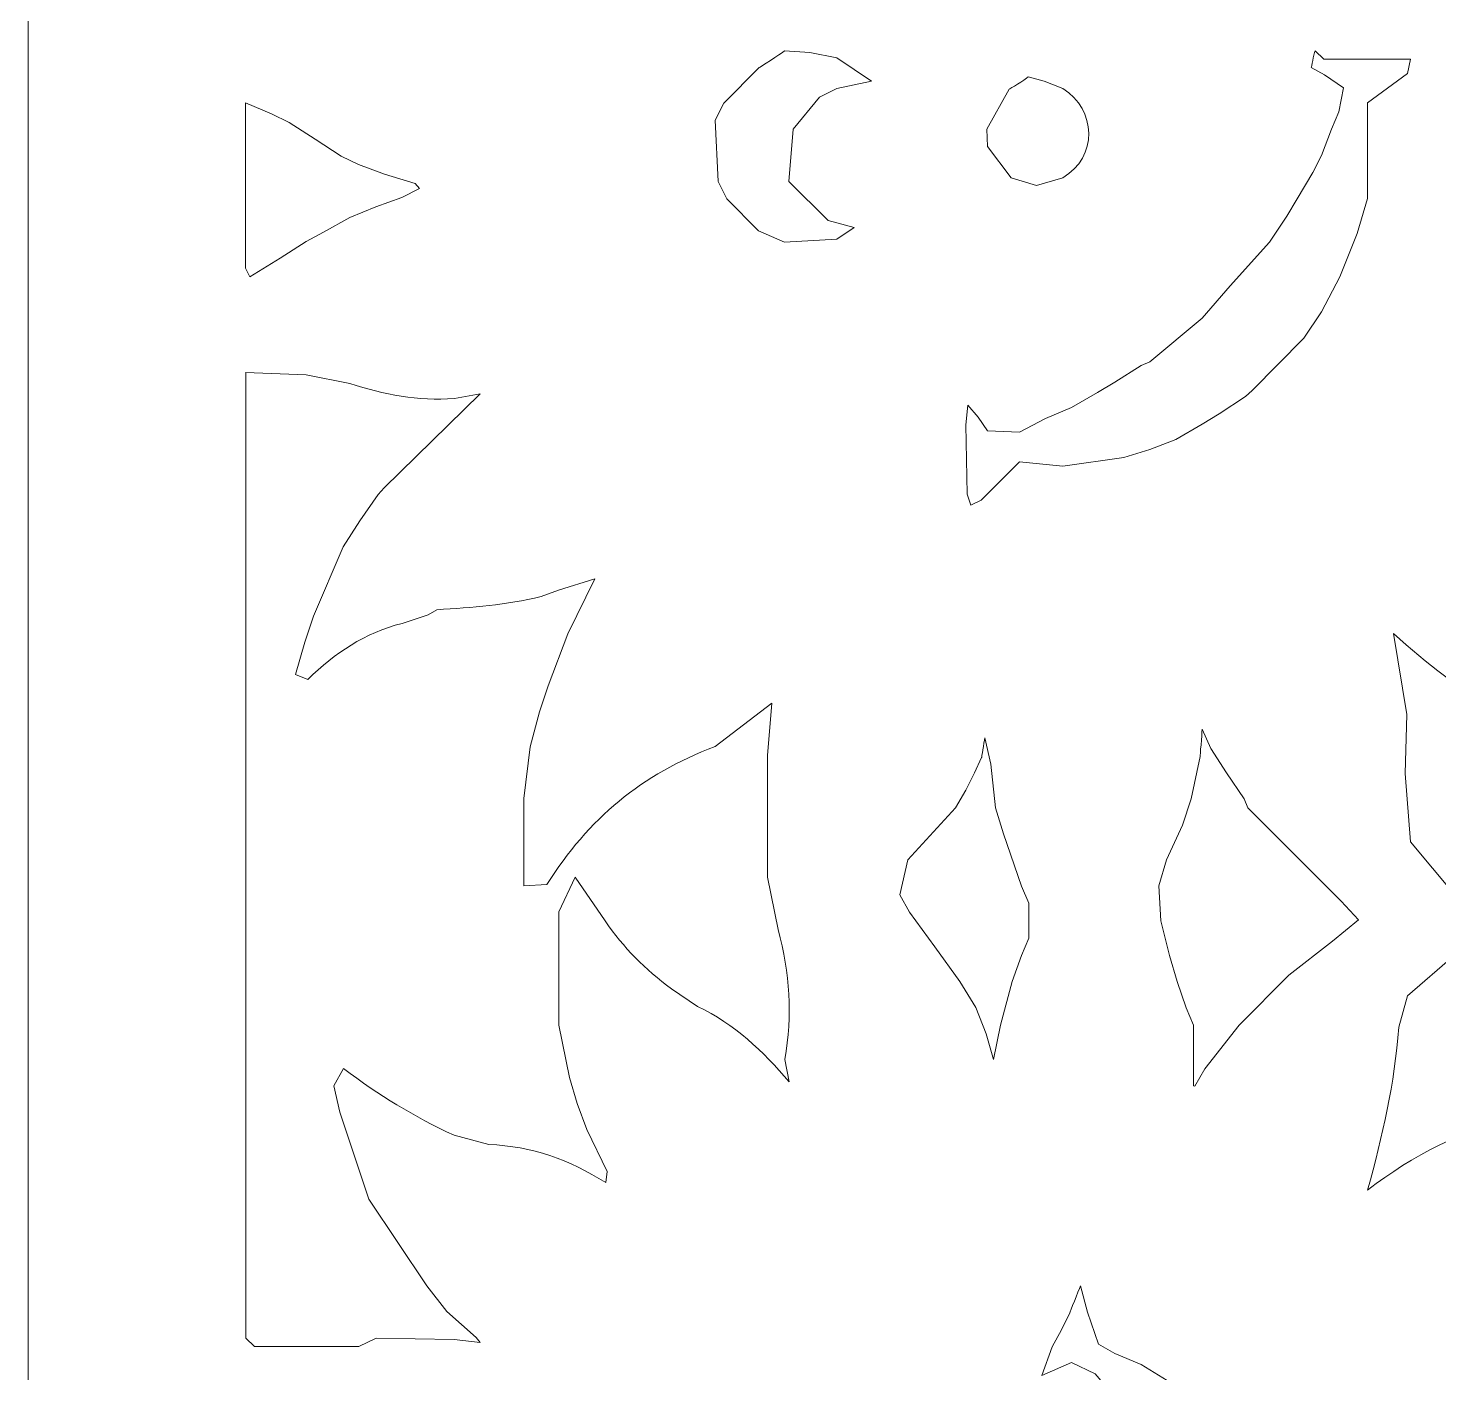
# Model space of a CAD drawing. Header units: centimetres. Extents: x -13.8 to 13.8, y -13.7 to 13.7.
# Drawn here: x 0.735 to 2.599, y -3.837 to -2.061 of the extents above; entities that cross this region are included whole.
import ezdxf

# ---------------------------------------------------------------- set-up
doc = ezdxf.new("R2010")
doc.units = ezdxf.units.CM
doc.header["$MEASUREMENT"] = 0
doc.layers.add('Layer 1', color=7, linetype='Continuous')

msp = doc.modelspace()

# ---------------------------------------------------------------- linework, layer by layer
at = {"layer": 'Layer 1', "lineweight": 0}
msp.add_lwpolyline([(0.73523, -13.67105), (13.55625, -13.67105), (13.55625, -0.86165), (0.73523, -0.86165), (0.73523, -13.67105)], close=True, dxfattribs=at)
at = {"layer": 'Layer 1', "color": 7, "lineweight": 0}
for points, knots in [([(1.73458, -2.09111), (1.73458, -2.09111), (1.7681, -2.0932), (1.7681, -2.0932), (1.7681, -2.0932), (1.7681, -2.0932), (1.80353, -2.10063), (1.80353, -2.10063), (1.80353, -2.10063), (1.80353, -2.10063), (1.84944, -2.1313), (1.84944, -2.1313), (1.84944, -2.1313), (1.84944, -2.1313), (1.80353, -2.14101), (1.80353, -2.14101), (1.80353, -2.14101), (1.80353, -2.14101), (1.78048, -2.15244), (1.78048, -2.15244), (1.78048, -2.15244), (1.78048, -2.15244), (1.746, -2.19475), (1.746, -2.19475), (1.746, -2.19475), (1.746, -2.19475), (1.7401, -2.2637), (1.7401, -2.2637), (1.7401, -2.2637), (1.7401, -2.2637), (1.79191, -2.31514), (1.79191, -2.31514), (1.79191, -2.31514), (1.79191, -2.31514), (1.82641, -2.32467), (1.82641, -2.32467), (1.82641, -2.32467), (1.82641, -2.32467), (1.80355, -2.33991), (1.80355, -2.33991), (1.80355, -2.33991), (1.80355, -2.33991), (1.7346, -2.34372), (1.7346, -2.34372), (1.7346, -2.34372), (1.7346, -2.34372), (1.70012, -2.32885), (1.70012, -2.32885), (1.70012, -2.32885), (1.70012, -2.32885), (1.65821, -2.28657), (1.65821, -2.28657), (1.65821, -2.28657), (1.65821, -2.28657), (1.64678, -2.26371), (1.64678, -2.26371), (1.64678, -2.26371), (1.64678, -2.26371), (1.64297, -2.18275), (1.64297, -2.18275), (1.64297, -2.18275), (1.64297, -2.18275), (1.6544, -2.16026), (1.6544, -2.16026), (1.6544, -2.16026), (1.6544, -2.16026), (1.70089, -2.1134), (1.70089, -2.1134), (1.70089, -2.1134), (1.70087, -2.11341), (1.72945, -2.0955), (1.73458, -2.09111)], [0, 0, 0, 0, 0.0526316, 0.0526316, 0.0526316, 0.0526316, 0.1052632, 0.1052632, 0.1052632, 0.1052632, 0.1578947, 0.1578947, 0.1578947, 0.1578947, 0.2105263, 0.2105263, 0.2105263, 0.2105263, 0.2631579, 0.2631579, 0.2631579, 0.2631579, 0.3157895, 0.3157895, 0.3157895, 0.3157895, 0.3684211, 0.3684211, 0.3684211, 0.3684211, 0.4210526, 0.4210526, 0.4210526, 0.4210526, 0.4736842, 0.4736842, 0.4736842, 0.4736842, 0.5263158, 0.5263158, 0.5263158, 0.5263158, 0.5789474, 0.5789474, 0.5789474, 0.5789474, 0.6315789, 0.6315789, 0.6315789, 0.6315789, 0.6842105, 0.6842105, 0.6842105, 0.6842105, 0.7368421, 0.7368421, 0.7368421, 0.7368421, 0.7894737, 0.7894737, 0.7894737, 0.7894737, 0.8421053, 0.8421053, 0.8421053, 0.8421053, 0.8947368, 0.8947368, 0.8947368, 0.8947368, 1, 1, 1, 1]), ([(2.43562, -2.09111), (2.43562, -2.09111), (2.44705, -2.10235), (2.44705, -2.10235), (2.44705, -2.10235), (2.44705, -2.10235), (2.56172, -2.10235), (2.56172, -2.10235), (2.56172, -2.10235), (2.56172, -2.10235), (2.55772, -2.12103), (2.55772, -2.12103), (2.55772, -2.12103), (2.55772, -2.12103), (2.50457, -2.16008), (2.50457, -2.16008), (2.50457, -2.16008), (2.50457, -2.16008), (2.50457, -2.28621), (2.50457, -2.28621), (2.50457, -2.28621), (2.50457, -2.28621), (2.49084, -2.33267), (2.49084, -2.33267), (2.49084, -2.33267), (2.49084, -2.33267), (2.46798, -2.38982), (2.46798, -2.38982), (2.46798, -2.38982), (2.46798, -2.38982), (2.44398, -2.43612), (2.44398, -2.43612), (2.44398, -2.43612), (2.44398, -2.43612), (2.42075, -2.4706), (2.42075, -2.4706), (2.42075, -2.4706), (2.42075, -2.4706), (2.35217, -2.53976), (2.35217, -2.53976), (2.35217, -2.53976), (2.35217, -2.53976), (2.34341, -2.54757), (2.34341, -2.54757), (2.34341, -2.54757), (2.34341, -2.54757), (2.30872, -2.5708), (2.30872, -2.5708), (2.30872, -2.5708), (2.30872, -2.5708), (2.28607, -2.58432), (2.28607, -2.58432), (2.28607, -2.58432), (2.28607, -2.58432), (2.25159, -2.60451), (2.25159, -2.60451), (2.25159, -2.60451), (2.25159, -2.60451), (2.21711, -2.61766), (2.21711, -2.61766), (2.21711, -2.61766), (2.21711, -2.61766), (2.18263, -2.62832), (2.18263, -2.62832), (2.18263, -2.62832), (2.18263, -2.62832), (2.10204, -2.63975), (2.10204, -2.63975), (2.10204, -2.63975), (2.10204, -2.63975), (2.04489, -2.63385), (2.04489, -2.63385), (2.04489, -2.63385), (2.04489, -2.63385), (1.9942, -2.68454), (1.9942, -2.68454), (1.9942, -2.68454), (1.9942, -2.68454), (1.98068, -2.69139), (1.98068, -2.69139), (1.98068, -2.69139), (1.98068, -2.69139), (1.97592, -2.67692), (1.97592, -2.67692), (1.97592, -2.67692), (1.97592, -2.67692), (1.97383, -2.58529), (1.97383, -2.58529), (1.97383, -2.58529), (1.97383, -2.58529), (1.97687, -2.55939), (1.97687, -2.55939), (1.97687, -2.55939), (1.97687, -2.55939), (1.99042, -2.575), (1.99042, -2.575), (1.99042, -2.575), (1.99042, -2.575), (2.0028, -2.59291), (2.0028, -2.59291), (2.0028, -2.59291), (2.0028, -2.59291), (2.0449, -2.595), (2.0449, -2.595), (2.0449, -2.595), (2.0449, -2.595), (2.07919, -2.57672), (2.07919, -2.57672), (2.07919, -2.57672), (2.07919, -2.57672), (2.11367, -2.56225), (2.11367, -2.56225), (2.11367, -2.56225), (2.11367, -2.56225), (2.14815, -2.54225), (2.14815, -2.54225), (2.14815, -2.54225), (2.14815, -2.54225), (2.17101, -2.52873), (2.17101, -2.52873), (2.17101, -2.52873), (2.17101, -2.52873), (2.20549, -2.50682), (2.20549, -2.50682), (2.20549, -2.50682), (2.20549, -2.50682), (2.21711, -2.50187), (2.21711, -2.50187), (2.21711, -2.50187), (2.21711, -2.50187), (2.28606, -2.44432), (2.28606, -2.44432), (2.28606, -2.44432), (2.28606, -2.44432), (2.32321, -2.40164), (2.32321, -2.40164), (2.32321, -2.40164), (2.32321, -2.40164), (2.37502, -2.34412), (2.37502, -2.34412), (2.37502, -2.34412), (2.37502, -2.34412), (2.39807, -2.30964), (2.39807, -2.30964), (2.39807, -2.30964), (2.39807, -2.30964), (2.41159, -2.28659), (2.41159, -2.28659), (2.41159, -2.28659), (2.41159, -2.28659), (2.43255, -2.25211), (2.43255, -2.25211), (2.43255, -2.25211), (2.43255, -2.25211), (2.44398, -2.22925), (2.44398, -2.22925), (2.44398, -2.22925), (2.44398, -2.22925), (2.45732, -2.19477), (2.45732, -2.19477), (2.45732, -2.19477), (2.45732, -2.19477), (2.46703, -2.1717), (2.46703, -2.1717), (2.46703, -2.1717), (2.46703, -2.1717), (2.47293, -2.14008), (2.47293, -2.14008), (2.47293, -2.14008), (2.47293, -2.14008), (2.44779, -2.12275), (2.44779, -2.12275), (2.44779, -2.12275), (2.44779, -2.12275), (2.43046, -2.11322), (2.43046, -2.11322), (2.43046, -2.11322), (2.43049, -2.1132), (2.43353, -2.09627), (2.43562, -2.09111)], [0, 0, 0, 0, 0.0217391, 0.0217391, 0.0217391, 0.0217391, 0.0434783, 0.0434783, 0.0434783, 0.0434783, 0.0652174, 0.0652174, 0.0652174, 0.0652174, 0.0869565, 0.0869565, 0.0869565, 0.0869565, 0.1086957, 0.1086957, 0.1086957, 0.1086957, 0.1304348, 0.1304348, 0.1304348, 0.1304348, 0.1521739, 0.1521739, 0.1521739, 0.1521739, 0.173913, 0.173913, 0.173913, 0.173913, 0.1956522, 0.1956522, 0.1956522, 0.1956522, 0.2173913, 0.2173913, 0.2173913, 0.2173913, 0.2391304, 0.2391304, 0.2391304, 0.2391304, 0.2608696, 0.2608696, 0.2608696, 0.2608696, 0.2826087, 0.2826087, 0.2826087, 0.2826087, 0.3043478, 0.3043478, 0.3043478, 0.3043478, 0.326087, 0.326087, 0.326087, 0.326087, 0.3478261, 0.3478261, 0.3478261, 0.3478261, 0.3695652, 0.3695652, 0.3695652, 0.3695652, 0.3913043, 0.3913043, 0.3913043, 0.3913043, 0.4130435, 0.4130435, 0.4130435, 0.4130435, 0.4347826, 0.4347826, 0.4347826, 0.4347826, 0.4565217, 0.4565217, 0.4565217, 0.4565217, 0.4782609, 0.4782609, 0.4782609, 0.4782609, 0.5, 0.5, 0.5, 0.5, 0.5217391, 0.5217391, 0.5217391, 0.5217391, 0.5434783, 0.5434783, 0.5434783, 0.5434783, 0.5652174, 0.5652174, 0.5652174, 0.5652174, 0.5869565, 0.5869565, 0.5869565, 0.5869565, 0.6086957, 0.6086957, 0.6086957, 0.6086957, 0.6304348, 0.6304348, 0.6304348, 0.6304348, 0.6521739, 0.6521739, 0.6521739, 0.6521739, 0.673913, 0.673913, 0.673913, 0.673913, 0.6956522, 0.6956522, 0.6956522, 0.6956522, 0.7173913, 0.7173913, 0.7173913, 0.7173913, 0.7391304, 0.7391304, 0.7391304, 0.7391304, 0.7608696, 0.7608696, 0.7608696, 0.7608696, 0.7826087, 0.7826087, 0.7826087, 0.7826087, 0.8043478, 0.8043478, 0.8043478, 0.8043478, 0.826087, 0.826087, 0.826087, 0.826087, 0.8478261, 0.8478261, 0.8478261, 0.8478261, 0.8695652, 0.8695652, 0.8695652, 0.8695652, 0.8913043, 0.8913043, 0.8913043, 0.8913043, 0.9130435, 0.9130435, 0.9130435, 0.9130435, 0.9347826, 0.9347826, 0.9347826, 0.9347826, 0.9565217, 0.9565217, 0.9565217, 0.9565217, 1, 1, 1, 1]), ([(2.05653, -2.12561), (2.05653, -2.12561), (2.0773, -2.13133), (2.0773, -2.13133), (2.0773, -2.13133), (2.0773, -2.13133), (2.10207, -2.14104), (2.10207, -2.14104), (2.10207, -2.14104), (2.14684, -2.16829), (2.14874, -2.23211), (2.10207, -2.25878), (2.10207, -2.25878), (2.10207, -2.25878), (2.06759, -2.26926), (2.06759, -2.26926), (2.06759, -2.26926), (2.06759, -2.26926), (2.03407, -2.25897), (2.03407, -2.25897), (2.03407, -2.25897), (2.03407, -2.25897), (2.00282, -2.21762), (2.00282, -2.21762), (2.00282, -2.21762), (2.00282, -2.21762), (2.00168, -2.19476), (2.00168, -2.19476), (2.00168, -2.19476), (2.00168, -2.19476), (2.03139, -2.14179), (2.03139, -2.14179), (2.03139, -2.14179), (2.03139, -2.14178), (2.05179, -2.12961), (2.05653, -2.12561)], [0, 0, 0, 0, 0.1, 0.1, 0.1, 0.1, 0.2, 0.2, 0.2, 0.2, 0.3, 0.3, 0.3, 0.3, 0.4, 0.4, 0.4, 0.4, 0.5, 0.5, 0.5, 0.5, 0.6, 0.6, 0.6, 0.6, 0.7, 0.7, 0.7, 0.7, 0.8, 0.8, 0.8, 0.8, 1, 1, 1, 1]), ([(1.02251, -2.16009), (1.02251, -2.16009), (1.0568, -2.17456), (1.0568, -2.17456), (1.0568, -2.17456), (1.0568, -2.17456), (1.07984, -2.1858), (1.07984, -2.1858), (1.07984, -2.1858), (1.07984, -2.1858), (1.11432, -2.2079), (1.11432, -2.2079), (1.11432, -2.2079), (1.11432, -2.2079), (1.14879, -2.23038), (1.14879, -2.23038), (1.14879, -2.23038), (1.14879, -2.23038), (1.17147, -2.24142), (1.17147, -2.24142), (1.17147, -2.24142), (1.17147, -2.24142), (1.20594, -2.25417), (1.20594, -2.25417), (1.20594, -2.25417), (1.20594, -2.25417), (1.24635, -2.26658), (1.24635, -2.26658), (1.24635, -2.26658), (1.24635, -2.26658), (1.25206, -2.27304), (1.25206, -2.27304), (1.25206, -2.27304), (1.25206, -2.27304), (1.22899, -2.28486), (1.22899, -2.28486), (1.22899, -2.28486), (1.22899, -2.28486), (1.19451, -2.29725), (1.19451, -2.29725), (1.19451, -2.29725), (1.19451, -2.29725), (1.16004, -2.31135), (1.16004, -2.31135), (1.16004, -2.31135), (1.16004, -2.31135), (1.12556, -2.33058), (1.12556, -2.33058), (1.12556, -2.33058), (1.12556, -2.33058), (1.10252, -2.34297), (1.10252, -2.34297), (1.10252, -2.34297), (1.10252, -2.34297), (1.06802, -2.36506), (1.06802, -2.36506), (1.06802, -2.36506), (1.06802, -2.36506), (1.02804, -2.38982), (1.02804, -2.38982), (1.02804, -2.38982), (1.02804, -2.38982), (1.02251, -2.37821), (1.02251, -2.37821), (1.02251, -2.37821), (1.02251, -2.37821), (1.02251, -2.16009), (1.02251, -2.16009)], [0, 0, 0, 0, 0.0555556, 0.0555556, 0.0555556, 0.0555556, 0.1111111, 0.1111111, 0.1111111, 0.1111111, 0.1666667, 0.1666667, 0.1666667, 0.1666667, 0.2222222, 0.2222222, 0.2222222, 0.2222222, 0.2777778, 0.2777778, 0.2777778, 0.2777778, 0.3333333, 0.3333333, 0.3333333, 0.3333333, 0.3888889, 0.3888889, 0.3888889, 0.3888889, 0.4444444, 0.4444444, 0.4444444, 0.4444444, 0.5, 0.5, 0.5, 0.5, 0.5555556, 0.5555556, 0.5555556, 0.5555556, 0.6111111, 0.6111111, 0.6111111, 0.6111111, 0.6666667, 0.6666667, 0.6666667, 0.6666667, 0.7222222, 0.7222222, 0.7222222, 0.7222222, 0.7777778, 0.7777778, 0.7777778, 0.7777778, 0.8333333, 0.8333333, 0.8333333, 0.8333333, 0.8888889, 0.8888889, 0.8888889, 0.8888889, 1, 1, 1, 1]), ([(1.02251, -2.51611), (1.02251, -2.51611), (1.10252, -2.51915), (1.10252, -2.51915), (1.10252, -2.51915), (1.10252, -2.51915), (1.16004, -2.53058), (1.16004, -2.53058), (1.16004, -2.53058), (1.20576, -2.54526), (1.24976, -2.55421), (1.29836, -2.5504), (1.29836, -2.5504), (1.29836, -2.5504), (1.33246, -2.54431), (1.33246, -2.54431), (1.33246, -2.54431), (1.33246, -2.54431), (1.20559, -2.66851), (1.20559, -2.66851), (1.20559, -2.66851), (1.20559, -2.66851), (1.19778, -2.67727), (1.19778, -2.67727), (1.19778, -2.67727), (1.19778, -2.67727), (1.17357, -2.71175), (1.17357, -2.71175), (1.17357, -2.71175), (1.17357, -2.71175), (1.15148, -2.74623), (1.15148, -2.74623), (1.15148, -2.74623), (1.15148, -2.74623), (1.11224, -2.83786), (1.11224, -2.83786), (1.11224, -2.83786), (1.11224, -2.83786), (1.10081, -2.87234), (1.10081, -2.87234), (1.10081, -2.87234), (1.10081, -2.87234), (1.08843, -2.91481), (1.08843, -2.91481), (1.08843, -2.91481), (1.08843, -2.91481), (1.10462, -2.92129), (1.10462, -2.92129), (1.10462, -2.92129), (1.14063, -2.88623), (1.17968, -2.86014), (1.22921, -2.84739), (1.22921, -2.84739), (1.22921, -2.84739), (1.2635, -2.83615), (1.2635, -2.83615), (1.2635, -2.83615), (1.2635, -2.83615), (1.27493, -2.8293), (1.27493, -2.8293), (1.27493, -2.8293), (1.32256, -2.82663), (1.36618, -2.82303), (1.41286, -2.81197), (1.41286, -2.81197), (1.41286, -2.81197), (1.43591, -2.8034), (1.43591, -2.8034), (1.43591, -2.8034), (1.43591, -2.8034), (1.48372, -2.78835), (1.48372, -2.78835), (1.48372, -2.78835), (1.48372, -2.78835), (1.44829, -2.86111), (1.44829, -2.86111), (1.44829, -2.86111), (1.44829, -2.86111), (1.42239, -2.92988), (1.42239, -2.92988), (1.42239, -2.92988), (1.42239, -2.92988), (1.41096, -2.96436), (1.41096, -2.96436), (1.41096, -2.96436), (1.41096, -2.96436), (1.39858, -3.01027), (1.39858, -3.01027), (1.39858, -3.01027), (1.39858, -3.01027), (1.39001, -3.07885), (1.39001, -3.07885), (1.39001, -3.07885), (1.39001, -3.07885), (1.39001, -3.19392), (1.39001, -3.19392), (1.39001, -3.19392), (1.39001, -3.19392), (1.4203, -3.19223), (1.4203, -3.19223), (1.4203, -3.19223), (1.47594, -3.10537), (1.54545, -3.04613), (1.64281, -3.01012), (1.64281, -3.01012), (1.64281, -3.01012), (1.71748, -2.95278), (1.71748, -2.95278), (1.71748, -2.95278), (1.71748, -2.95278), (1.71195, -3.02173), (1.71195, -3.02173), (1.71195, -3.02173), (1.71195, -3.02173), (1.71195, -3.18233), (1.71195, -3.18233), (1.71195, -3.18233), (1.71195, -3.18233), (1.72605, -3.25147), (1.72605, -3.25147), (1.72605, -3.25147), (1.74169, -3.31034), (1.7451, -3.36349), (1.73483, -3.4235), (1.73483, -3.4235), (1.73483, -3.4235), (1.74055, -3.45284), (1.74055, -3.45284), (1.74055, -3.45284), (1.7057, -3.41225), (1.66853, -3.37664), (1.61958, -3.3532), (1.61958, -3.3532), (1.61958, -3.3532), (1.5851, -3.33013), (1.5851, -3.33013), (1.5851, -3.33013), (1.54986, -3.30383), (1.52223, -3.27621), (1.49728, -3.24004), (1.49728, -3.24004), (1.49728, -3.24004), (1.45786, -3.1827), (1.45786, -3.1827), (1.45786, -3.1827), (1.45786, -3.1827), (1.43614, -3.22842), (1.43614, -3.22842), (1.43614, -3.22842), (1.43614, -3.22842), (1.43614, -3.37778), (1.43614, -3.37778), (1.43614, -3.37778), (1.43614, -3.37778), (1.45043, -3.44692), (1.45043, -3.44692), (1.45043, -3.44692), (1.45043, -3.44692), (1.46072, -3.4814), (1.46072, -3.4814), (1.46072, -3.4814), (1.46072, -3.4814), (1.47347, -3.51588), (1.47347, -3.51588), (1.47347, -3.51588), (1.47347, -3.51588), (1.49995, -3.57131), (1.49995, -3.57131), (1.49995, -3.57131), (1.49995, -3.57131), (1.49823, -3.58578), (1.49823, -3.58578), (1.49823, -3.58578), (1.44984, -3.55567), (1.40126, -3.53778), (1.34392, -3.53567), (1.34392, -3.53567), (1.34392, -3.53567), (1.29801, -3.52347), (1.29801, -3.52347), (1.29801, -3.52347), (1.24448, -3.49833), (1.19858, -3.47108), (1.15172, -3.43507), (1.15172, -3.43507), (1.15172, -3.43507), (1.13913, -3.4583), (1.13913, -3.4583), (1.13913, -3.4583), (1.13913, -3.4583), (1.14675, -3.49278), (1.14675, -3.49278), (1.14675, -3.49278), (1.14675, -3.49278), (1.15837, -3.52726), (1.15837, -3.52726), (1.15837, -3.52726), (1.15837, -3.52726), (1.1698, -3.56174), (1.1698, -3.56174), (1.1698, -3.56174), (1.1698, -3.56174), (1.18504, -3.60783), (1.18504, -3.60783), (1.18504, -3.60783), (1.18504, -3.60783), (1.26201, -3.72234), (1.26201, -3.72234), (1.26201, -3.72234), (1.26201, -3.72234), (1.28849, -3.75605), (1.28849, -3.75605), (1.28849, -3.75605), (1.28849, -3.75605), (1.32696, -3.79053), (1.32696, -3.79053), (1.32696, -3.79053), (1.32696, -3.79053), (1.33249, -3.79701), (1.33249, -3.79701), (1.33249, -3.79701), (1.33249, -3.79701), (1.29801, -3.7932), (1.29801, -3.7932), (1.29801, -3.7932), (1.29801, -3.7932), (1.19495, -3.79129), (1.19495, -3.79129), (1.19495, -3.79129), (1.19495, -3.79129), (1.1719, -3.80253), (1.1719, -3.80253), (1.1719, -3.80253), (1.1719, -3.80253), (1.03402, -3.80246), (1.03402, -3.80246), (1.03402, -3.80246), (1.03402, -3.80246), (1.02259, -3.79122), (1.02259, -3.79122), (1.02259, -3.79122), (1.02259, -3.79122), (1.02259, -2.51611), (1.02259, -2.51611), (1.02259, -2.51611), (1.02259, -2.51611), (1.02251, -2.51611), (1.02251, -2.51611)], [0, 0, 0, 0, 0.015873, 0.015873, 0.015873, 0.015873, 0.031746, 0.031746, 0.031746, 0.031746, 0.047619, 0.047619, 0.047619, 0.047619, 0.0634921, 0.0634921, 0.0634921, 0.0634921, 0.0793651, 0.0793651, 0.0793651, 0.0793651, 0.0952381, 0.0952381, 0.0952381, 0.0952381, 0.1111111, 0.1111111, 0.1111111, 0.1111111, 0.1269841, 0.1269841, 0.1269841, 0.1269841, 0.1428571, 0.1428571, 0.1428571, 0.1428571, 0.1587302, 0.1587302, 0.1587302, 0.1587302, 0.1746032, 0.1746032, 0.1746032, 0.1746032, 0.1904762, 0.1904762, 0.1904762, 0.1904762, 0.2063492, 0.2063492, 0.2063492, 0.2063492, 0.2222222, 0.2222222, 0.2222222, 0.2222222, 0.2380952, 0.2380952, 0.2380952, 0.2380952, 0.2539683, 0.2539683, 0.2539683, 0.2539683, 0.2698413, 0.2698413, 0.2698413, 0.2698413, 0.2857143, 0.2857143, 0.2857143, 0.2857143, 0.3015873, 0.3015873, 0.3015873, 0.3015873, 0.3174603, 0.3174603, 0.3174603, 0.3174603, 0.3333333, 0.3333333, 0.3333333, 0.3333333, 0.3492063, 0.3492063, 0.3492063, 0.3492063, 0.3650794, 0.3650794, 0.3650794, 0.3650794, 0.3809524, 0.3809524, 0.3809524, 0.3809524, 0.3968254, 0.3968254, 0.3968254, 0.3968254, 0.4126984, 0.4126984, 0.4126984, 0.4126984, 0.4285714, 0.4285714, 0.4285714, 0.4285714, 0.4444444, 0.4444444, 0.4444444, 0.4444444, 0.4603175, 0.4603175, 0.4603175, 0.4603175, 0.4761905, 0.4761905, 0.4761905, 0.4761905, 0.4920635, 0.4920635, 0.4920635, 0.4920635, 0.5079365, 0.5079365, 0.5079365, 0.5079365, 0.5238095, 0.5238095, 0.5238095, 0.5238095, 0.5396825, 0.5396825, 0.5396825, 0.5396825, 0.5555556, 0.5555556, 0.5555556, 0.5555556, 0.5714286, 0.5714286, 0.5714286, 0.5714286, 0.5873016, 0.5873016, 0.5873016, 0.5873016, 0.6031746, 0.6031746, 0.6031746, 0.6031746, 0.6190476, 0.6190476, 0.6190476, 0.6190476, 0.6349206, 0.6349206, 0.6349206, 0.6349206, 0.6507937, 0.6507937, 0.6507937, 0.6507937, 0.6666667, 0.6666667, 0.6666667, 0.6666667, 0.6825397, 0.6825397, 0.6825397, 0.6825397, 0.6984127, 0.6984127, 0.6984127, 0.6984127, 0.7142857, 0.7142857, 0.7142857, 0.7142857, 0.7301587, 0.7301587, 0.7301587, 0.7301587, 0.7460317, 0.7460317, 0.7460317, 0.7460317, 0.7619048, 0.7619048, 0.7619048, 0.7619048, 0.7777778, 0.7777778, 0.7777778, 0.7777778, 0.7936508, 0.7936508, 0.7936508, 0.7936508, 0.8095238, 0.8095238, 0.8095238, 0.8095238, 0.8253968, 0.8253968, 0.8253968, 0.8253968, 0.8412698, 0.8412698, 0.8412698, 0.8412698, 0.8571429, 0.8571429, 0.8571429, 0.8571429, 0.8730159, 0.8730159, 0.8730159, 0.8730159, 0.8888889, 0.8888889, 0.8888889, 0.8888889, 0.9047619, 0.9047619, 0.9047619, 0.9047619, 0.9206349, 0.9206349, 0.9206349, 0.9206349, 0.9365079, 0.9365079, 0.9365079, 0.9365079, 0.952381, 0.952381, 0.952381, 0.952381, 0.968254, 0.968254, 0.968254, 0.968254, 1, 1, 1, 1]), ([(3.46967, -2.63081), (3.40413, -2.72892), (3.35937, -2.82533), (3.33841, -2.94191), (3.33841, -2.94191), (3.33841, -2.94191), (3.34317, -3.04441), (3.34317, -3.04441), (3.34317, -3.04441), (3.40966, -2.97221), (3.47975, -2.91828), (3.57063, -2.87926), (3.57063, -2.87926), (3.57063, -2.87926), (3.67636, -2.80325), (3.67636, -2.80325), (3.67636, -2.80325), (3.64665, -2.91223), (3.63617, -3.01299), (3.6535, -3.12501), (3.6535, -3.12501), (3.6535, -3.12501), (2.99858, -3.12499), (2.99858, -3.12499), (2.99858, -3.12499), (2.99858, -3.12499), (2.98334, -3.6826), (2.98334, -3.6826), (2.98334, -3.6826), (2.98334, -3.6826), (2.98715, -3.77976), (2.98715, -3.77976), (2.98715, -3.77976), (2.8801, -3.77481), (2.78181, -3.77748), (2.67703, -3.80262), (2.67703, -3.80262), (2.67703, -3.80262), (2.76657, -3.66472), (2.76657, -3.66472), (2.76657, -3.66472), (2.76657, -3.66472), (2.80771, -3.58757), (2.80771, -3.58757), (2.80771, -3.58757), (2.84142, -3.5428), (2.87552, -3.50621), (2.91839, -3.46965), (2.91839, -3.46965), (2.76829, -3.46833), (2.6256, -3.50241), (2.50482, -3.59578), (2.50482, -3.59578), (2.52482, -3.52376), (2.54025, -3.45537), (2.54615, -3.3807), (2.54615, -3.3807), (2.54615, -3.3807), (2.55739, -3.33916), (2.55739, -3.33916), (2.55739, -3.33916), (2.55739, -3.33916), (2.61949, -3.28563), (2.61949, -3.28563), (2.61949, -3.28563), (2.61949, -3.28563), (2.61949, -3.20543), (2.61949, -3.20543), (2.61949, -3.20543), (2.61949, -3.20543), (2.5616, -3.13608), (2.5616, -3.13608), (2.5616, -3.13608), (2.5616, -3.13608), (2.55454, -3.04541), (2.55454, -3.04541), (2.55454, -3.04541), (2.55454, -3.04541), (2.55645, -2.96749), (2.55645, -2.96749), (2.55645, -2.96749), (2.55645, -2.96749), (2.53912, -2.86081), (2.53912, -2.86081), (2.53912, -2.86081), (2.62731, -2.94196), (2.71933, -2.99588), (2.83553, -3.02713), (2.83553, -3.02713), (2.83553, -3.02713), (2.95269, -3.03303), (2.95269, -3.03303), (2.95269, -3.03303), (2.87668, -2.95723), (2.82315, -2.87605), (2.79457, -2.77167), (2.79457, -2.77167), (2.79457, -2.77167), (2.73417, -2.66536), (2.73417, -2.66536), (2.73417, -2.66536), (2.82392, -2.69526), (2.91057, -2.71965), (3.00621, -2.72214), (3.00621, -2.72214), (3.00621, -2.72214), (3.07879, -2.74595), (3.07879, -2.74595), (3.07879, -2.74595), (3.16528, -2.69602), (3.25138, -2.66631), (3.35253, -2.66499), (3.35253, -2.66499), (3.35253, -2.66499), (3.46967, -2.63081), (3.46967, -2.63081)], [0, 0, 0, 0, 0.0333333, 0.0333333, 0.0333333, 0.0333333, 0.0666667, 0.0666667, 0.0666667, 0.0666667, 0.1, 0.1, 0.1, 0.1, 0.1333333, 0.1333333, 0.1333333, 0.1333333, 0.1666667, 0.1666667, 0.1666667, 0.1666667, 0.2, 0.2, 0.2, 0.2, 0.2333333, 0.2333333, 0.2333333, 0.2333333, 0.2666667, 0.2666667, 0.2666667, 0.2666667, 0.3, 0.3, 0.3, 0.3, 0.3333333, 0.3333333, 0.3333333, 0.3333333, 0.3666667, 0.3666667, 0.3666667, 0.3666667, 0.4, 0.4, 0.4, 0.4, 0.4333333, 0.4333333, 0.4333333, 0.4333333, 0.4666667, 0.4666667, 0.4666667, 0.4666667, 0.5, 0.5, 0.5, 0.5, 0.5333333, 0.5333333, 0.5333333, 0.5333333, 0.5666667, 0.5666667, 0.5666667, 0.5666667, 0.6, 0.6, 0.6, 0.6, 0.6333333, 0.6333333, 0.6333333, 0.6333333, 0.6666667, 0.6666667, 0.6666667, 0.6666667, 0.7, 0.7, 0.7, 0.7, 0.7333333, 0.7333333, 0.7333333, 0.7333333, 0.7666667, 0.7666667, 0.7666667, 0.7666667, 0.8, 0.8, 0.8, 0.8, 0.8333333, 0.8333333, 0.8333333, 0.8333333, 0.8666667, 0.8666667, 0.8666667, 0.8666667, 0.9, 0.9, 0.9, 0.9, 0.9333333, 0.9333333, 0.9333333, 0.9333333, 1, 1, 1, 1]), ([(1.99901, -2.99847), (1.99901, -2.99847), (2.00721, -3.03334), (2.00721, -3.03334), (2.00721, -3.03334), (2.00721, -3.03334), (2.01311, -3.09086), (2.01311, -3.09086), (2.01311, -3.09086), (2.01311, -3.09086), (2.02377, -3.12534), (2.02377, -3.12534), (2.02377, -3.12534), (2.02377, -3.12534), (2.04758, -3.19429), (2.04758, -3.19429), (2.04758, -3.19429), (2.04758, -3.19429), (2.05729, -3.21694), (2.05729, -3.21694), (2.05729, -3.21694), (2.05729, -3.21694), (2.05729, -3.26324), (2.05729, -3.26324), (2.05729, -3.26324), (2.05729, -3.26324), (2.04758, -3.28589), (2.04758, -3.28589), (2.04758, -3.28589), (2.04758, -3.28589), (2.0352, -3.32037), (2.0352, -3.32037), (2.0352, -3.32037), (2.0352, -3.32037), (2.01996, -3.37789), (2.01996, -3.37789), (2.01996, -3.37789), (2.01996, -3.37789), (2.01043, -3.42342), (2.01043, -3.42342), (2.01043, -3.42342), (2.01043, -3.42342), (2.00072, -3.38932), (2.00072, -3.38932), (2.00072, -3.38932), (2.00072, -3.38932), (1.9872, -3.35484), (1.9872, -3.35484), (1.9872, -3.35484), (1.9872, -3.35484), (1.96624, -3.32036), (1.96624, -3.32036), (1.96624, -3.32036), (1.96624, -3.32036), (1.9329, -3.27464), (1.9329, -3.27464), (1.9329, -3.27464), (1.9329, -3.27464), (1.89938, -3.22873), (1.89938, -3.22873), (1.89938, -3.22873), (1.89938, -3.22873), (1.887, -3.20566), (1.887, -3.20566), (1.887, -3.20566), (1.887, -3.20566), (1.89729, -3.15975), (1.89729, -3.15975), (1.89729, -3.15975), (1.89729, -3.15975), (1.96034, -3.0908), (1.96034, -3.0908), (1.96034, -3.0908), (1.96034, -3.0908), (1.97386, -3.06775), (1.97386, -3.06775), (1.97386, -3.06775), (1.97386, -3.06775), (1.98548, -3.04468), (1.98548, -3.04468), (1.98548, -3.04468), (1.98548, -3.04468), (1.99482, -3.02468), (1.99482, -3.02468), (1.99482, -3.02468), (1.99483, -3.02474), (1.99784, -3.00551), (1.99901, -2.99847)], [0, 0, 0, 0, 0.0434783, 0.0434783, 0.0434783, 0.0434783, 0.0869565, 0.0869565, 0.0869565, 0.0869565, 0.1304348, 0.1304348, 0.1304348, 0.1304348, 0.173913, 0.173913, 0.173913, 0.173913, 0.2173913, 0.2173913, 0.2173913, 0.2173913, 0.2608696, 0.2608696, 0.2608696, 0.2608696, 0.3043478, 0.3043478, 0.3043478, 0.3043478, 0.3478261, 0.3478261, 0.3478261, 0.3478261, 0.3913043, 0.3913043, 0.3913043, 0.3913043, 0.4347826, 0.4347826, 0.4347826, 0.4347826, 0.4782609, 0.4782609, 0.4782609, 0.4782609, 0.5217391, 0.5217391, 0.5217391, 0.5217391, 0.5652174, 0.5652174, 0.5652174, 0.5652174, 0.6086957, 0.6086957, 0.6086957, 0.6086957, 0.6521739, 0.6521739, 0.6521739, 0.6521739, 0.6956522, 0.6956522, 0.6956522, 0.6956522, 0.7391304, 0.7391304, 0.7391304, 0.7391304, 0.7826087, 0.7826087, 0.7826087, 0.7826087, 0.826087, 0.826087, 0.826087, 0.826087, 0.8695652, 0.8695652, 0.8695652, 0.8695652, 0.9130435, 0.9130435, 0.9130435, 0.9130435, 1, 1, 1, 1]), ([(2.28608, -2.98723), (2.28608, -2.98723), (2.29751, -3.01239), (2.29751, -3.01239), (2.29751, -3.01239), (2.29751, -3.01239), (2.31847, -3.04478), (2.31847, -3.04478), (2.31847, -3.04478), (2.31847, -3.04478), (2.34154, -3.07926), (2.34154, -3.07926), (2.34154, -3.07926), (2.34154, -3.07926), (2.34649, -3.09088), (2.34649, -3.09088), (2.34649, -3.09088), (2.34649, -3.09088), (2.46994, -3.21412), (2.46994, -3.21412), (2.46994, -3.21412), (2.46994, -3.21412), (2.49299, -3.23907), (2.49299, -3.23907), (2.49299, -3.23907), (2.49299, -3.23907), (2.45851, -3.26709), (2.45851, -3.26709), (2.45851, -3.26709), (2.45851, -3.26709), (2.4008, -3.31186), (2.4008, -3.31186), (2.4008, -3.31186), (2.4008, -3.31186), (2.33508, -3.37795), (2.33508, -3.37795), (2.33508, -3.37795), (2.33508, -3.37795), (2.28994, -3.43568), (2.28994, -3.43568), (2.28994, -3.43568), (2.28994, -3.43568), (2.27642, -3.45835), (2.27642, -3.45835), (2.27642, -3.45835), (2.27642, -3.45835), (2.2747, -3.45798), (2.2747, -3.45798), (2.2747, -3.45798), (2.2747, -3.45798), (2.2747, -3.37778), (2.2747, -3.37778), (2.2747, -3.37778), (2.2747, -3.37778), (2.26517, -3.35492), (2.26517, -3.35492), (2.26517, -3.35492), (2.26517, -3.35492), (2.25334, -3.32044), (2.25334, -3.32044), (2.25334, -3.32044), (2.25334, -3.32044), (2.24305, -3.28596), (2.24305, -3.28596), (2.24305, -3.28596), (2.24305, -3.28596), (2.23162, -3.24024), (2.23162, -3.24024), (2.23162, -3.24024), (2.23162, -3.24024), (2.22895, -3.19394), (2.22895, -3.19394), (2.22895, -3.19394), (2.22895, -3.19394), (2.23924, -3.15984), (2.23924, -3.15984), (2.23924, -3.15984), (2.23924, -3.15984), (2.24953, -3.13679), (2.24953, -3.13679), (2.24953, -3.13679), (2.24953, -3.13679), (2.26019, -3.11372), (2.26019, -3.11372), (2.26019, -3.11372), (2.26019, -3.11372), (2.27162, -3.07924), (2.27162, -3.07924), (2.27162, -3.07924), (2.27162, -3.07924), (2.28342, -3.02304), (2.28342, -3.02304), (2.28342, -3.02304), (2.28341, -3.02305), (2.28608, -2.99448), (2.28608, -2.98723)], [0, 0, 0, 0, 0.04, 0.04, 0.04, 0.04, 0.08, 0.08, 0.08, 0.08, 0.12, 0.12, 0.12, 0.12, 0.16, 0.16, 0.16, 0.16, 0.2, 0.2, 0.2, 0.2, 0.24, 0.24, 0.24, 0.24, 0.28, 0.28, 0.28, 0.28, 0.32, 0.32, 0.32, 0.32, 0.36, 0.36, 0.36, 0.36, 0.4, 0.4, 0.4, 0.4, 0.44, 0.44, 0.44, 0.44, 0.48, 0.48, 0.48, 0.48, 0.52, 0.52, 0.52, 0.52, 0.56, 0.56, 0.56, 0.56, 0.6, 0.6, 0.6, 0.6, 0.64, 0.64, 0.64, 0.64, 0.68, 0.68, 0.68, 0.68, 0.72, 0.72, 0.72, 0.72, 0.76, 0.76, 0.76, 0.76, 0.8, 0.8, 0.8, 0.8, 0.84, 0.84, 0.84, 0.84, 0.88, 0.88, 0.88, 0.88, 0.92, 0.92, 0.92, 0.92, 1, 1, 1, 1]), ([(2.1255, -3.72237), (2.1255, -3.72237), (2.13484, -3.75722), (2.13484, -3.75722), (2.13484, -3.75722), (2.13484, -3.75722), (2.14931, -3.79913), (2.14931, -3.79913), (2.14931, -3.79913), (2.14931, -3.79913), (2.17103, -3.81151), (2.17103, -3.81151), (2.17103, -3.81151), (2.17103, -3.81151), (2.20551, -3.82598), (2.20551, -3.82598), (2.20551, -3.82598), (2.20551, -3.82598), (2.23999, -3.84712), (2.23999, -3.84712), (2.23999, -3.84712), (2.23999, -3.84712), (2.27428, -3.87017), (2.27428, -3.87017), (2.27428, -3.87017), (2.27428, -3.87017), (2.28611, -3.87456), (2.28611, -3.87456), (2.28611, -3.87456), (2.28611, -3.87456), (2.33506, -3.92943), (2.33506, -3.92943), (2.33506, -3.92943), (2.33506, -3.92943), (2.37983, -3.99838), (2.37983, -3.99838), (2.37983, -3.99838), (2.37983, -3.99838), (2.39811, -4.03286), (2.39811, -4.03286), (2.39811, -4.03286), (2.39811, -4.03286), (2.40954, -4.06734), (2.40954, -4.06734), (2.40954, -4.06734), (2.40954, -4.06734), (2.42078, -4.11306), (2.42078, -4.11306), (2.42078, -4.11306), (2.42078, -4.11306), (2.42612, -4.2045), (2.42612, -4.2045), (2.42612, -4.2045), (2.42612, -4.2045), (2.424, -4.26223), (2.424, -4.26223), (2.424, -4.26223), (2.424, -4.26223), (2.41429, -4.28546), (2.41429, -4.28546), (2.41429, -4.28546), (2.41429, -4.28546), (2.40286, -4.31994), (2.40286, -4.31994), (2.40286, -4.31994), (2.40286, -4.31994), (2.39048, -4.35442), (2.39048, -4.35442), (2.39048, -4.35442), (2.39048, -4.35442), (2.37982, -4.37749), (2.37982, -4.37749), (2.37982, -4.37749), (2.37982, -4.37749), (2.36458, -4.42168), (2.36458, -4.42168), (2.36458, -4.42168), (2.36458, -4.42168), (2.37982, -4.43787), (2.37982, -4.43787), (2.37982, -4.43787), (2.37982, -4.43787), (2.40078, -4.46473), (2.40078, -4.46473), (2.40078, -4.46473), (2.40078, -4.46473), (2.37771, -4.46568), (2.37771, -4.46568), (2.37771, -4.46568), (2.37771, -4.46568), (2.34323, -4.44644), (2.34323, -4.44644), (2.34323, -4.44644), (2.34323, -4.44644), (2.29846, -4.4312), (2.29846, -4.4312), (2.29846, -4.4312), (2.29846, -4.4312), (2.28303, -4.42226), (2.28303, -4.42226), (2.28303, -4.42226), (2.28303, -4.42226), (2.28303, -4.41578), (2.28303, -4.41578), (2.28303, -4.41578), (2.3278, -4.41578), (2.35791, -4.37387), (2.34378, -4.33119), (2.34378, -4.33119), (2.34378, -4.33119), (2.34359, -4.27385), (2.34359, -4.27385), (2.34359, -4.27385), (2.34359, -4.27385), (2.33216, -4.26242), (2.33216, -4.26242), (2.33216, -4.26242), (2.33216, -4.26242), (2.32224, -4.17079), (2.32224, -4.17079), (2.32224, -4.17079), (2.32224, -4.17079), (2.31195, -4.13631), (2.31195, -4.13631), (2.31195, -4.13631), (2.31195, -4.13631), (2.29957, -4.0904), (2.29957, -4.0904), (2.29957, -4.0904), (2.29957, -4.0904), (2.28698, -4.05592), (2.28698, -4.05592), (2.28698, -4.05592), (2.28698, -4.05592), (2.27251, -4.02144), (2.27251, -4.02144), (2.27251, -4.02144), (2.27251, -4.02144), (2.26127, -3.99839), (2.26127, -3.99839), (2.26127, -3.99839), (2.26127, -3.99839), (2.24852, -3.97534), (2.24852, -3.97534), (2.24852, -3.97534), (2.24852, -3.97534), (2.2268, -3.94086), (2.2268, -3.94086), (2.2268, -3.94086), (2.2268, -3.94086), (2.20259, -3.90638), (2.20259, -3.90638), (2.20259, -3.90638), (2.20259, -3.90638), (2.14507, -3.83838), (2.14507, -3.83838), (2.14507, -3.83838), (2.14507, -3.83838), (2.11364, -3.82333), (2.11364, -3.82333), (2.11364, -3.82333), (2.11364, -3.82333), (2.0744, -3.84048), (2.0744, -3.84048), (2.0744, -3.84048), (2.0744, -3.84048), (2.08792, -3.80296), (2.08792, -3.80296), (2.08792, -3.80296), (2.08792, -3.80296), (2.1003, -3.78029), (2.1003, -3.78029), (2.1003, -3.78029), (2.1003, -3.78029), (2.11133, -3.7578), (2.11133, -3.7578), (2.11133, -3.7578), (2.1114, -3.7578), (2.12265, -3.72922), (2.1255, -3.72237)], [0, 0, 0, 0, 0.0217391, 0.0217391, 0.0217391, 0.0217391, 0.0434783, 0.0434783, 0.0434783, 0.0434783, 0.0652174, 0.0652174, 0.0652174, 0.0652174, 0.0869565, 0.0869565, 0.0869565, 0.0869565, 0.1086957, 0.1086957, 0.1086957, 0.1086957, 0.1304348, 0.1304348, 0.1304348, 0.1304348, 0.1521739, 0.1521739, 0.1521739, 0.1521739, 0.173913, 0.173913, 0.173913, 0.173913, 0.1956522, 0.1956522, 0.1956522, 0.1956522, 0.2173913, 0.2173913, 0.2173913, 0.2173913, 0.2391304, 0.2391304, 0.2391304, 0.2391304, 0.2608696, 0.2608696, 0.2608696, 0.2608696, 0.2826087, 0.2826087, 0.2826087, 0.2826087, 0.3043478, 0.3043478, 0.3043478, 0.3043478, 0.326087, 0.326087, 0.326087, 0.326087, 0.3478261, 0.3478261, 0.3478261, 0.3478261, 0.3695652, 0.3695652, 0.3695652, 0.3695652, 0.3913043, 0.3913043, 0.3913043, 0.3913043, 0.4130435, 0.4130435, 0.4130435, 0.4130435, 0.4347826, 0.4347826, 0.4347826, 0.4347826, 0.4565217, 0.4565217, 0.4565217, 0.4565217, 0.4782609, 0.4782609, 0.4782609, 0.4782609, 0.5, 0.5, 0.5, 0.5, 0.5217391, 0.5217391, 0.5217391, 0.5217391, 0.5434783, 0.5434783, 0.5434783, 0.5434783, 0.5652174, 0.5652174, 0.5652174, 0.5652174, 0.5869565, 0.5869565, 0.5869565, 0.5869565, 0.6086957, 0.6086957, 0.6086957, 0.6086957, 0.6304348, 0.6304348, 0.6304348, 0.6304348, 0.6521739, 0.6521739, 0.6521739, 0.6521739, 0.673913, 0.673913, 0.673913, 0.673913, 0.6956522, 0.6956522, 0.6956522, 0.6956522, 0.7173913, 0.7173913, 0.7173913, 0.7173913, 0.7391304, 0.7391304, 0.7391304, 0.7391304, 0.7608696, 0.7608696, 0.7608696, 0.7608696, 0.7826087, 0.7826087, 0.7826087, 0.7826087, 0.8043478, 0.8043478, 0.8043478, 0.8043478, 0.826087, 0.826087, 0.826087, 0.826087, 0.8478261, 0.8478261, 0.8478261, 0.8478261, 0.8695652, 0.8695652, 0.8695652, 0.8695652, 0.8913043, 0.8913043, 0.8913043, 0.8913043, 0.9130435, 0.9130435, 0.9130435, 0.9130435, 0.9347826, 0.9347826, 0.9347826, 0.9347826, 0.9565217, 0.9565217, 0.9565217, 0.9565217, 1, 1, 1, 1])]:
    msp.add_open_spline(points, degree=3, knots=knots, dxfattribs=at)

doc.saveas('drawing.dxf')
